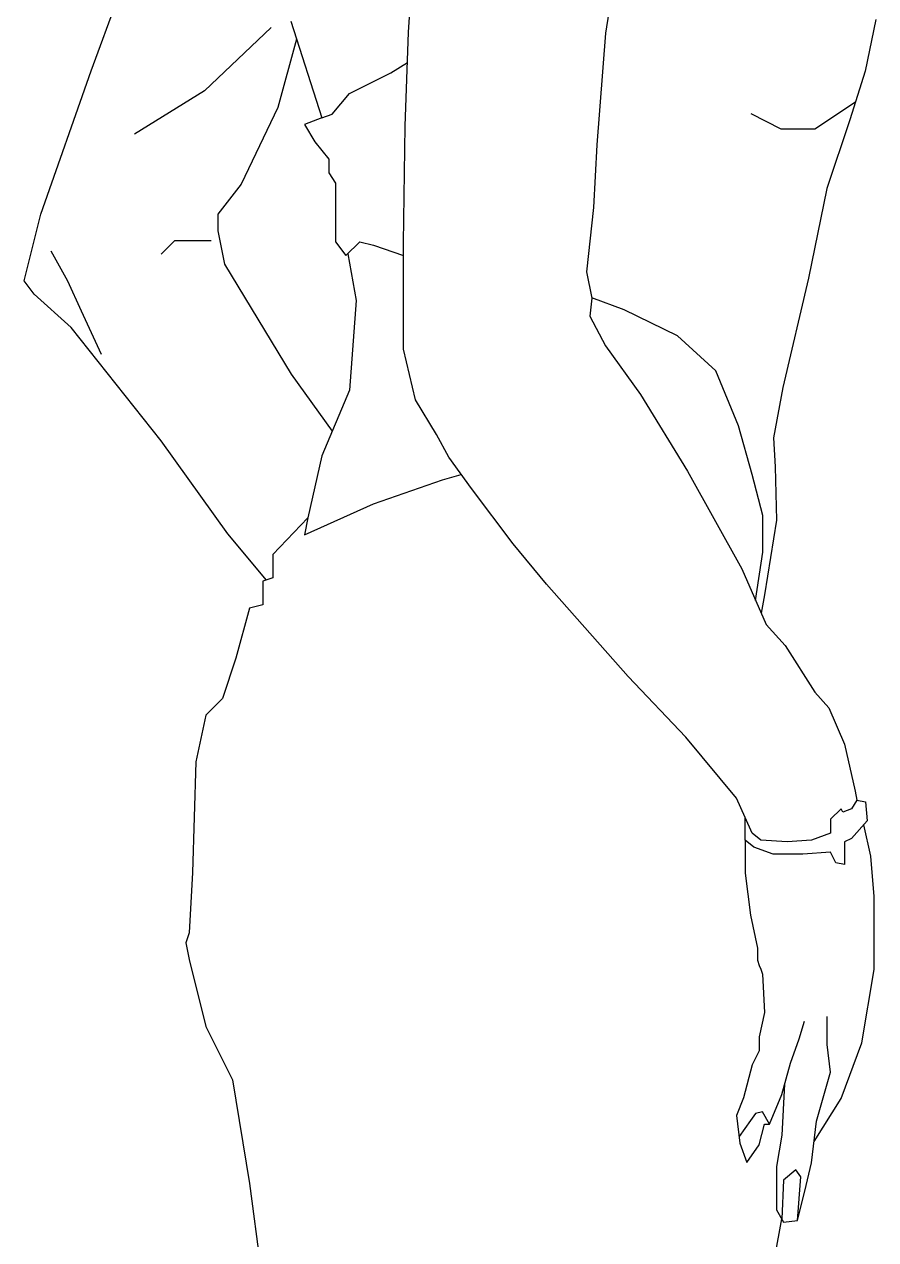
# Model space of a CAD drawing. Header units: millimetres. Extents: x 37 to 11188, y 2113 to 8073.
# Drawn here: x 6597.4 to 6934.6, y 7123.2 to 7604.4 of the extents above; entities that cross this region are included whole.
import ezdxf

# ---------------------------------------------------------------- set-up
doc = ezdxf.new("R2010")
doc.units = ezdxf.units.MM

msp = doc.modelspace()

# ---------------------------------------------------------------- linework, layer by layer
for p, q in [((6749.61, 7601.26), (6753.06, 7659.06)), ((6623.83, 7585.95), (6647.61, 7650.6)), ((6831.78, 7628.43), (6827.63, 7600.84)), ((6695.16, 7603.1), (6668.74, 7578.04)), ((6702.91, 7605.65), (6715.22, 7567.41)), ((6934.57, 7606.27), (6930.35, 7585.78)), ((6705.2, 7598.55), (6697.8, 7571.44)), ((6748.22, 7564.02), (6749.61, 7601.26)), ((6827.63, 7600.84), (6824.18, 7556.7)), ((6742.56, 7585.16), (6749.16, 7589.27)), ((6604.02, 7529.23), (6623.83, 7585.95)), ((6726.16, 7576.97), (6742.56, 7585.16)), ((6930.35, 7585.78), (6924.31, 7566.49)), ((6668.74, 7578.04), (6641, 7560.89)), ((6719.32, 7568.78), (6726.16, 7576.97)), ((6697.8, 7571.44), (6683.27, 7541.1)), ((6910.5, 7563.02), (6926.54, 7573.62)), ((6715.22, 7567.41), (6708.38, 7564.68)), ((6708.38, 7564.68), (6712.48, 7557.85)), ((6715.22, 7567.41), (6719.32, 7568.78)), ((6885.07, 7569), (6897.04, 7563.02)), ((6924.31, 7566.49), (6915.26, 7539.37)), ((6747.53, 7517.81), (6748.22, 7564.02)), ((6897.04, 7563.02), (6910.5, 7563.02)), ((6712.48, 7557.85), (6717.95, 7551.03)), ((6824.18, 7556.7), (6822.8, 7531.87)), ((6717.95, 7551.03), (6717.95, 7545.56)), ((6717.95, 7545.56), (6720.69, 7541.47)), ((6683.27, 7541.1), (6674.02, 7529.23)), ((6720.69, 7541.47), (6720.69, 7529.18)), ((6915.26, 7539.37), (6908.02, 7503.92)), ((6822.8, 7531.87), (6820.04, 7506.36)), ((6597.41, 7502.84), (6604.02, 7529.23)), ((6674.02, 7529.23), (6674.02, 7522.63)), ((6720.69, 7529.18), (6720.69, 7518.25)), ((6674.02, 7522.63), (6676.66, 7509.44)), ((6656.85, 7518.68), (6651.57, 7513.4)), ((6671.38, 7518.68), (6656.85, 7518.68)), ((6720.69, 7518.25), (6724.79, 7512.79)), ((6724.79, 7512.79), (6730.26, 7518.25)), ((6730.26, 7518.25), (6735.73, 7516.89)), ((6735.73, 7516.89), (6747.53, 7512.79)), ((6747.53, 7475.74), (6747.53, 7517.81)), ((6607.98, 7514.72), (6614.58, 7502.84)), ((6725.47, 7513.48), (6728.89, 7495.04)), ((6676.66, 7509.44), (6703.08, 7465.91)), ((6601.38, 7497.57), (6597.41, 7502.84)), ((6614.58, 7502.84), (6619.87, 7490.97)), ((6820.04, 7506.36), (6822.11, 7496.01)), ((6908.02, 7503.92), (6897.76, 7460.53)), ((6615.91, 7484.38), (6601.38, 7497.57)), ((6728.89, 7495.04), (6726.16, 7459.54)), ((6822.11, 7496.01), (6821.42, 7488.84)), ((6834.99, 7491.27), (6822.1, 7496.05)), ((6619.87, 7490.97), (6627.79, 7473.82)), ((6821.42, 7488.84), (6827.63, 7477.12)), ((6856.11, 7481.02), (6834.99, 7491.27)), ((6651.57, 7439.52), (6615.91, 7484.38)), ((6871.2, 7467.16), (6856.11, 7481.02)), ((6752.37, 7455.74), (6747.53, 7475.74)), ((6827.63, 7477.12), (6841.45, 7457.81)), ((6703.08, 7465.91), (6719.32, 7443.32)), ((6880.25, 7445.46), (6871.2, 7467.16)), ((6726.16, 7459.54), (6715.22, 7433.59)), ((6897.76, 7460.53), (6894.13, 7440.63)), ((6760.65, 7441.95), (6752.37, 7455.74)), ((6841.45, 7457.81), (6860.09, 7427.46)), ((6885.69, 7426.17), (6880.25, 7445.46)), ((6677.98, 7402.59), (6651.57, 7439.52)), ((6765.49, 7432.98), (6760.65, 7441.95)), ((6894.13, 7440.63), (6894.74, 7429.18)), ((6715.22, 7433.59), (6709.75, 7409.02)), ((6774.46, 7420.57), (6765.49, 7432.98)), ((6763.07, 7424.04), (6770.42, 7426.15)), ((6860.09, 7427.46), (6881.5, 7388.84)), ((6889.91, 7409.89), (6885.69, 7426.17)), ((6894.74, 7429.18), (6895.34, 7408.08)), ((6735.73, 7414.48), (6763.07, 7424.04)), ((6791.04, 7398.64), (6774.46, 7420.57)), ((6708.38, 7402.19), (6735.73, 7414.48)), ((6709.75, 7409.02), (6695.82, 7394.47)), ((6709.75, 7409.02), (6708.38, 7402.19)), ((6889.91, 7395.43), (6889.91, 7409.89)), ((6895.34, 7408.08), (6890.51, 7378.55)), ((6693.32, 7384.36), (6677.98, 7402.59)), ((6804.16, 7382.77), (6791.04, 7398.64)), ((6695.82, 7394.47), (6695.82, 7385.19)), ((6887.03, 7376.2), (6889.91, 7395.43)), ((6881.5, 7388.84), (6891.16, 7366.77)), ((6695.82, 7385.19), (6691.84, 7383.87)), ((6691.84, 7383.87), (6691.84, 7374.59)), ((6836.61, 7346.22), (6804.16, 7382.77)), ((6890.51, 7378.55), (6889.22, 7371.2)), ((6686.53, 7373.27), (6681.23, 7353.39)), ((6691.84, 7374.59), (6686.53, 7373.27)), ((6891.16, 7366.77), (6898.76, 7358.49)), ((6898.76, 7358.49), (6910.5, 7340.01)), ((6681.23, 7353.39), (6675.92, 7337.49)), ((6859.4, 7322.08), (6836.61, 7346.22)), ((6910.5, 7340.01), (6916.02, 7333.81)), ((6675.92, 7337.49), (6669.29, 7330.87)), ((6916.02, 7333.81), (6922.24, 7319.32)), ((6669.29, 7330.87), (6665.31, 7312.32)), ((6879.42, 7297.94), (6859.4, 7322.08)), ((6922.24, 7319.32), (6926.38, 7300.7)), ((6665.31, 7312.32), (6663.98, 7268.59)), ((6926.38, 7300.7), (6927.07, 7297.25)), ((6882.88, 7290.36), (6879.42, 7297.94)), ((6927.07, 7297.25), (6925, 7293.81)), ((6927.07, 7297.25), (6930.52, 7296.56)), ((6930.52, 7296.56), (6931.22, 7288.98)), ((6885.64, 7284.15), (6882.88, 7290.36)), ((6882.88, 7281.39), (6882.88, 7290.36)), ((6920.86, 7293.81), (6916.71, 7289.67)), ((6921.55, 7292.43), (6920.86, 7293.81)), ((6925, 7293.81), (6921.55, 7292.43)), ((6916.71, 7289.67), (6916.71, 7284.15)), ((6931.22, 7288.98), (6925, 7282.08)), ((6932.6, 7274.98), (6929.81, 7287.42)), ((6882.88, 7281.39), (6882.88, 7268.29)), ((6886.33, 7278.63), (6882.88, 7281.39)), ((6889.09, 7281.39), (6885.64, 7284.15)), ((6899.45, 7280.7), (6889.09, 7281.39)), ((6909.12, 7281.39), (6899.45, 7280.7)), ((6916.71, 7284.15), (6909.12, 7281.39)), ((6925, 7282.08), (6922.24, 7280.7)), ((6922.24, 7280.7), (6922.24, 7271.73)), ((6893.93, 7275.87), (6886.33, 7278.63)), ((6905.67, 7275.87), (6893.93, 7275.87)), ((6916.71, 7276.56), (6905.67, 7275.87)), ((6918.79, 7272.42), (6916.71, 7276.56)), ((6922.24, 7271.73), (6918.79, 7272.42)), ((6933.98, 7259.12), (6932.6, 7274.98)), ((6663.98, 7268.59), (6662.65, 7244.74)), ((6882.88, 7268.29), (6884.95, 7251.73)), ((6933.98, 7230.15), (6933.98, 7259.12)), ((6884.95, 7251.73), (6887.71, 7238.63)), ((6662.65, 7244.74), (6661.33, 7240.77)), ((6661.33, 7240.77), (6662.65, 7234.15)), ((6887.71, 7238.63), (6887.71, 7233.8)), ((6662.65, 7234.15), (6669.29, 7207.65)), ((6887.71, 7233.8), (6888.4, 7231.73)), ((6888.4, 7231.73), (6889.09, 7230.35)), ((6889.09, 7230.35), (6889.78, 7228.28)), ((6889.78, 7228.28), (6890.47, 7213.11)), ((6929.14, 7201.18), (6933.98, 7230.15)), ((6890.47, 7213.11), (6888.4, 7203.46)), ((6904.28, 7202.77), (6906.36, 7209.66)), ((6915.33, 7200.49), (6915.33, 7211.53)), ((6669.29, 7207.65), (6679.9, 7186.45)), ((6888.4, 7203.46), (6888.4, 7197.94)), ((6900.83, 7193.11), (6904.28, 7202.77)), ((6916.71, 7189.46), (6915.33, 7200.49)), ((6920.86, 7179.11), (6929.14, 7201.18)), ((6888.4, 7197.94), (6885.64, 7192.42)), ((6885.64, 7192.42), (6882.19, 7179.32)), ((6897.38, 7180.7), (6900.83, 7193.11)), ((6911.19, 7170.15), (6916.71, 7189.46)), ((6679.9, 7186.45), (6686.53, 7145.37)), ((6898.49, 7184.7), (6897.38, 7164.63)), ((6892.55, 7168.97), (6897.38, 7180.7)), ((6882.19, 7179.32), (6879.42, 7172.42)), ((6910.17, 7162), (6920.86, 7179.11)), ((6879.42, 7172.42), (6880.81, 7161.39)), ((6884.95, 7170.35), (6880.48, 7164.02)), ((6887.02, 7173.11), (6884.95, 7170.35)), ((6889.78, 7173.8), (6887.02, 7173.11)), ((6892.55, 7168.97), (6889.78, 7173.8)), ((6909.12, 7153.59), (6911.19, 7170.15)), ((6888.4, 7160.7), (6890.47, 7168.97)), ((6890.47, 7168.97), (6892.55, 7168.97)), ((6880.81, 7161.39), (6883.57, 7153.8)), ((6883.57, 7153.8), (6888.4, 7160.7)), ((6897.38, 7164.63), (6895.31, 7152.22)), ((6895.31, 7152.22), (6895.31, 7134.97)), ((6902.9, 7150.84), (6898.07, 7146.7)), ((6904.97, 7148.08), (6902.9, 7150.84)), ((6907.05, 7144.63), (6909.12, 7153.59)), ((6898.07, 7146.7), (6897.35, 7131.41)), ((6903.59, 7130.84), (6904.97, 7148.08)), ((6686.53, 7145.37), (6694.49, 7085.75)), ((6903.59, 7130.84), (6907.05, 7144.63)), ((6894.68, 7116.23), (6897.35, 7131.41)), ((6895.31, 7134.97), (6898.07, 7130.15)), ((6898.07, 7130.15), (6903.59, 7130.84))]:
    msp.add_line(p, q)

doc.saveas('drawing.dxf')
